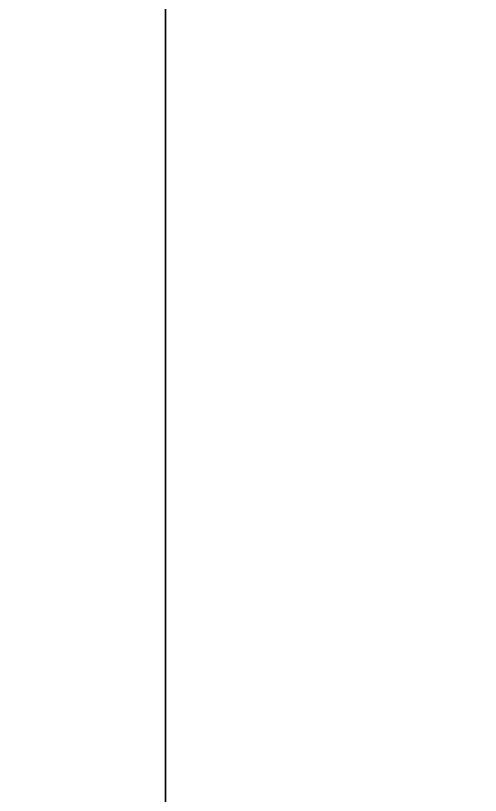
# Model space of a CAD drawing. Extents: x -292644 to 263613, y -713695 to 491457.
# Drawn here: x 176401 to 179213, y 275172 to 279888 of the extents above; entities that cross this region are included whole.
import ezdxf
from ezdxf.xclip import XClip

# ---------------------------------------------------------------- set-up
doc = ezdxf.new("R2010")
doc.units = 0
doc.header["$LTSCALE"] = 1000
doc.header["$MEASUREMENT"] = 0
doc.linetypes.add('X-104 8#10#平面_t3$0$109-34 轴网$0$L1$0$$AUDIT_BAD_LTYPE1', pattern=[0])
doc.layers.get('0').update_dxf_attribs({"linetype": 'CONTINUOUS'})
doc.layers.add('8#楼幕墙$0$04-不打印_辅助线', color=165, linetype='CONTINUOUS', plot=False)
doc.layers.add('X-104 8#10#平面_t3$0$04-不打印_辅助线', color=165, linetype='CONTINUOUS', plot=False)

# ---------------------------------------------------------------- blocks, each defined once
blk = doc.blocks.new('图框-A1')
at = {"const_width": 0.05}
blk.add_lwpolyline([(0, 0), (841, 0), (841, 594), (0, 594)], close=True, dxfattribs=at)
blk = doc.blocks.new('8#楼幕墙')
at = {"layer": '8#楼幕墙$0$04-不打印_辅助线'}
blk.add_lwpolyline([(-18550, 224700), (65550, 224700), (65550, 284100), (-18550, 284100)], close=True, dxfattribs=at)
blk = doc.blocks.new('X-104 8#10#平面_t3')
at = {"linetype": 'X-104 8#10#平面_t3$0$109-34 轴网$0$L1$0$$AUDIT_BAD_LTYPE1'}
blk.add_lwpolyline([(177307, 284100), (177307, 224700), (93207, 224700), (93207, 284100)], close=True, dxfattribs=at)
at = {"layer": 'X-104 8#10#平面_t3$0$04-不打印_辅助线', "linetype": 'X-104 8#10#平面_t3$0$109-34 轴网$0$L1$0$$AUDIT_BAD_LTYPE1'}
blk.add_lwpolyline([(177307, 224700), (93207, 224700), (93207, 284100), (177307, 284100)], close=True, dxfattribs=at)
at = {"layer": 'X-104 8#10#平面_t3$0$04-不打印_辅助线'}
blk.add_lwpolyline([(177307, 224700), (261407, 224700), (261407, 284100), (177307, 284100)], close=True, dxfattribs=at)
at = {"xscale": 100, "yscale": 100, "zscale": 100}
blk.add_blockref('图框-A1', (93207, 224700), dxfattribs=at)
at = {"linetype": 'X-104 8#10#平面_t3$0$109-34 轴网$0$L1$0$$AUDIT_BAD_LTYPE1'}
ref = blk.add_blockref('8#楼幕墙', (111757, 0), dxfattribs=at)
XClip(ref).set_block_clipping_path([(-18549.9999999995, -12899.9999999999), (65550.0000000003, 284100.0000000003)])

msp = doc.modelspace()

# ---------------------------------------------------------------- block references
msp.add_blockref('X-104 8#10#平面_t3', (0, 0))

doc.saveas('drawing.dxf')
